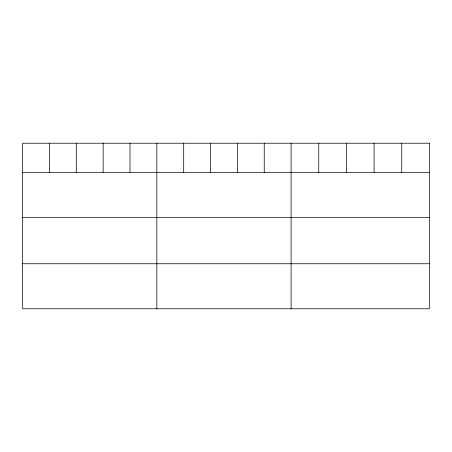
<?xml version="1.0" encoding="UTF-8"?>
<svg xmlns="http://www.w3.org/2000/svg" width="452" height="452" viewBox="0 0 452 452"><rect width="100%" height="100%" fill="white"/><g stroke="black" fill="none" stroke-linecap="round" stroke-linejoin="round"><path stroke-width="0.68" d="M22.6 172.319L429.4 172.319M22.6 217.35L429.4 217.35M22.6 263.753L429.4 263.753M401.738 143.216L401.738 172.319M374.075 143.216L374.075 172.319M346.413 143.216L346.413 172.319M318.75 143.216L318.75 172.319M291.088 143.216L291.088 308.784M264.239 143.216L264.239 172.319M237.39 143.216L237.39 172.319M210.542 143.216L210.542 172.319M183.693 143.216L183.693 172.319M156.844 143.216L156.844 308.784M129.995 143.216L129.995 172.319M103.146 143.216L103.146 172.319M76.298 143.216L76.298 172.319M49.449 143.216L49.449 172.319M429.4 143.216L22.6 143.216L22.6 308.784L429.4 308.784L429.4 143.216"/></g></svg>
